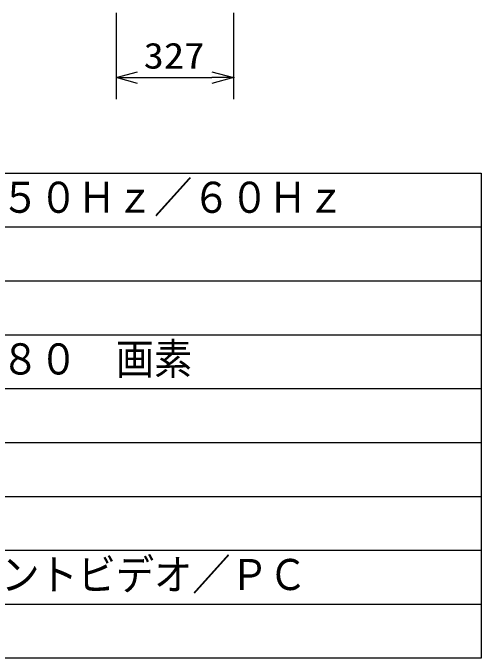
# Model space of a CAD drawing. Units: millimetres, scale not verified. Extents: x -63 to 63, y -57 to 57.
# Drawn here: x 19.1 to 62.5, y -56.5 to 3.4 of the extents above; entities that cross this region are included whole.
import ezdxf
from ezdxf.enums import TextEntityAlignment as Align

# ---------------------------------------------------------------- set-up
doc = ezdxf.new("R2010")
doc.units = ezdxf.units.MM
doc.header["$LTSCALE"] = 0.190236
doc.header["$PDMODE"] = 32
doc.header["$PDSIZE"] = 0.0951
for name, color, linetype in [('0-1_GAIKEI', 1, 'Continuous'), ('0-2_MOJI1', 7, 'Continuous'), ('0-3_WAKU', 1, 'Continuous')]:
    doc.layers.add(name, color=color, linetype=linetype)
doc.styles.add('ＭＳ ゴシック', font='')
doc.styles.get('ＭＳ ゴシック').set_extended_font_data('MS Gothic')

# ---------------------------------------------------------------- blocks, each defined once
blk = doc.blocks.new('_OPEN30')
at = {"layer": '0-2_MOJI1'}
blk.add_line((0, 0), (-1, 0), dxfattribs=at)
blk.add_lwpolyline([(-1, 0.26795), (0, 0), (-1, -0.26795)], dxfattribs=at)

msp = doc.modelspace()

# ---------------------------------------------------------------- linework, layer by layer
at = {"layer": '0-1_GAIKEI', "color": 3}
for p, q in [((28.6293, 3.3583), (28.6293, -4.6417)), ((39.5268, 3.3583), (39.5268, -4.6417)), ((30.6293, -2.6417), (37.5268, -2.6417))]:
    msp.add_line(p, q, dxfattribs=at)
at = {"layer": '0-2_MOJI1'}
msp.add_point((39.5268, -2.6417), dxfattribs=at)
at = {"layer": '0-3_WAKU', "color": 4}
for p, q in [((-62.5001, -11.5), (62.5001, -11.5)), ((62.5001, -11.5), (62.5001, -56.5001)), ((62.5001, -56.5001), (-62.5001, -56.5001))]:
    msp.add_line(p, q, dxfattribs=at)
at = {"layer": '0-3_WAKU'}
for p, q in [((-62.5001, -16.5), (62.5001, -16.5)), ((-62.5001, -21.5), (62.5001, -21.5)), ((-62.5001, -26.5), (62.5001, -26.5)), ((-62.5001, -31.5001), (62.5001, -31.5001)), ((-62.5001, -36.5001), (62.5001, -36.5001)), ((-62.5001, -41.5001), (62.5001, -41.5001)), ((-62.5001, -46.5001), (62.5001, -46.5001)), ((-62.5001, -51.5001), (62.5001, -51.5001))]:
    msp.add_line(p, q, dxfattribs=at)

# ---------------------------------------------------------------- block references
at = {"layer": '0-1_GAIKEI', "xscale": 2, "yscale": 2, "rotation": 180}
msp.add_blockref('_OPEN30', (28.6293, -2.6417), dxfattribs=at)
at = {"layer": '0-1_GAIKEI', "xscale": 2, "yscale": 2}
msp.add_blockref('_OPEN30', (39.5268, -2.6417), dxfattribs=at)

# ---------------------------------------------------------------- texts
at = {"layer": '0-1_GAIKEI', "color": 3, "style": 'ＭＳ ゴシック', "width": 1.15}
msp.add_text('327', height=2.406, dxfattribs=at).set_placement((31.1909, -2.5321), align=Align.BOTTOM_LEFT)
at = {"layer": '0-2_MOJI1', "color": 2, "style": 'ＭＳ ゴシック', "width": 0.9}
for s, p in [('ＡＣ１００Ｖ±１０％\u3000５０Ｈｚ／６０Ｈｚ', (-21, -16.0551)), ('水平１９２０×垂直１０８０\u3000画素', (-21, -31.0552)), ('ＤＶＩ－Ｄ／コンポーネントビデオ／ＰＣ', (-21, -51.0552))]:
    msp.add_text(s, height=2.887, dxfattribs=at).set_placement(p, align=Align.BOTTOM_LEFT)

doc.saveas('drawing.dxf')
